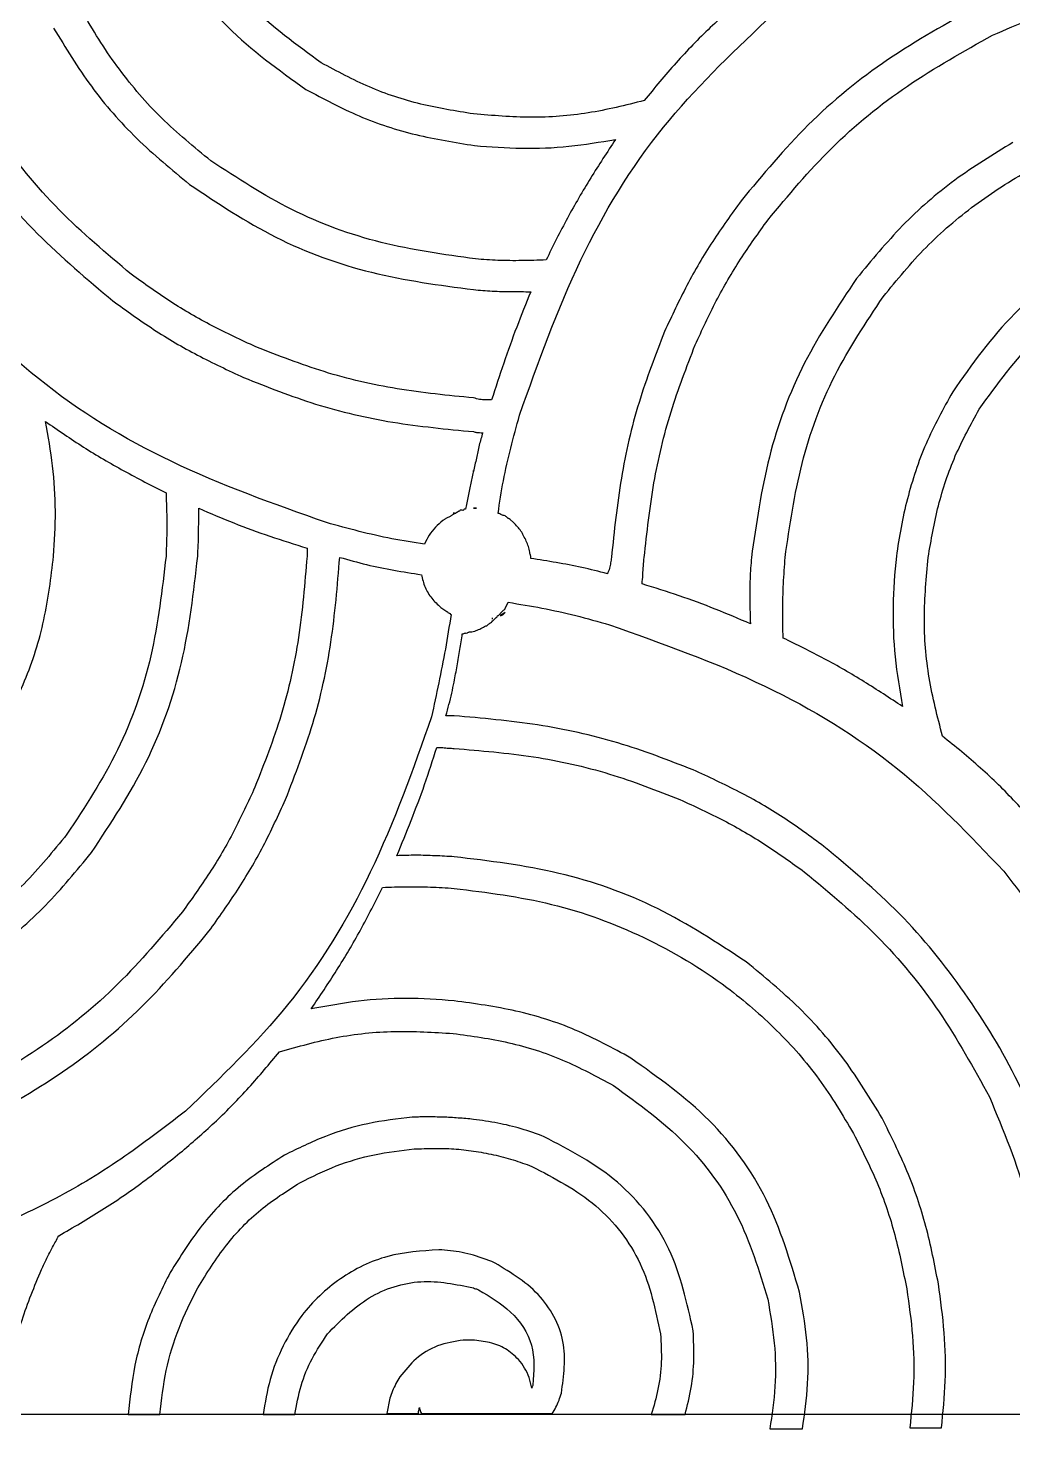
# Model space of a CAD drawing. Extents: x 0 to 371, y 0 to 260.
# Drawn here: x 302.68 to 328.19, y 0.26 to 36.57 of the extents above; entities that cross this region are included whole.
import ezdxf

# ---------------------------------------------------------------- set-up
doc = ezdxf.new("R2010")
doc.units = 0
doc.layers.add('Layer_1', color=7, linetype='CONTINUOUS')

msp = doc.modelspace()

# ---------------------------------------------------------------- linework, layer by layer
at = {"layer": 'Layer_1', "color": 7}
for points in [[(0.02646, 259.95312), (370.443122, 259.95312), (370.443122, 0.661457), (0.02646, 0.661457)], [(307.101659, 24.130001)], [(313.716243, 24.024065)], [(314.219057, 24.130001), (314.298644, 24.130001), (314.219057, 24.130001)], [(310.753121, 22.859795)], [(315.039159, 21.431458)], [(314.695519, 21.272295), (314.721871, 21.272295), (314.695519, 21.272295)], [(313.028432, 8.371273)], [(313.317833, 4.929623)]]:
    msp.add_lwpolyline(points, close=True, dxfattribs=at)
for points in [[(314.219057, 25.082398), (314.219057, 25.108753)], [(313.716243, 24.024065), (313.68989, 23.99771)], [(313.928121, 24.077291), (313.901769, 24.077291), (313.875416, 24.077291)], [(314.007708, 24.103646), (313.980826, 24.103646)], [(314.880515, 23.99771), (314.854163, 23.99771)], [(315.251038, 23.759481), (315.171451, 23.839063)], [(309.906666, 23.098023), (309.906666, 22.886666)], [(315.700618, 22.83344), (315.700618, 22.886666)], [(314.906868, 21.404587), (314.986454, 21.484168)], [(315.039159, 21.536878), (315.118746, 21.696041)], [(314.536874, 21.087293), (314.563227, 21.087293), (314.589579, 21.113648)], [(314.721871, 21.219585), (314.801458, 21.299166)], [(313.928121, 20.87542), (313.954474, 20.87542)], [(313.716243, 18.758753), (313.504894, 18.758753)], [(314.695519, 4.630416), (314.219057, 4.789063)], [(314.192704, 2.592815), (313.954474, 2.592815)], [(312.049685, 1.084896), (311.970099, 0.688021), (312.790201, 0.688021)], [(305.276458, 0.661666), (306.09656, 0.661666)], [(308.768746, 0.661666), (309.588849, 0.661666)], [(312.869788, 0.688021), (314.166352, 0.688021), (316.256666, 0.688021)], [(318.822913, 0.661666), (319.696249, 0.661666)], [(321.891973, 0.291146), (322.738958, 0.291146)], [(325.517083, 0.317502), (326.337185, 0.317502)]]:
    msp.add_lwpolyline(points, dxfattribs=at)
for points, knots in [([(305.514159, 41.036979), (305.756229, 40.219861), (306.238568, 38.591698), (307.778584, 36.475022), (309.173296, 35.48129), (309.879784, 34.977918)], [0, 0, 0, 0, 2.544261, 5.069616, 7.661989, 7.661989, 7.661989, 7.661989]), ([(310.276659, 35.665731), (309.63493, 36.129403), (308.36752, 37.04515), (306.961325, 38.972562), (306.508469, 40.453548), (306.281557, 41.195626)], [0, 0, 0, 0, 2.366487, 4.673791, 6.990992, 6.990992, 6.990992, 6.990992]), ([(307.419477, 33.125835), (306.980909, 33.483309), (306.110174, 34.193042), (305.017065, 35.48071), (304.149662, 36.817848), (303.504336, 38.183904), (303.04189, 39.533821), (302.855909, 40.465293), (302.762916, 40.931043)], [0, 0, 0, 0, 1.694336, 3.363943, 5.041933, 6.462935, 7.88643, 9.310004, 9.310004, 9.310004, 9.310004]), ([(327.660102, 36.380416), (328.330722, 36.667458), (329.705383, 37.255849), (331.949584, 37.739263), (333.499272, 37.82412), (334.28503, 37.867147)], [0, 0, 0, 0, 2.184859, 4.478605, 6.837891, 6.837891, 6.837891, 6.837891]), ([(321.283749, 37.411878), (320.968856, 37.13755), (320.334294, 36.584734), (319.450028, 35.6731), (318.909218, 35.016412), (318.637916, 34.686979)], [0, 0, 0, 0, 1.252549, 2.524089, 3.804093, 3.804093, 3.804093, 3.804093]), ([(327.263227, 37.12094), (326.475919, 36.683778), (324.913301, 35.816117), (322.83517, 34.123479), (321.710056, 32.767216), (321.151458, 32.093856)], [0, 0, 0, 0, 2.69884, 5.356549, 7.977116, 7.977116, 7.977116, 7.977116]), ([(315.409682, 26.537606), (315.891713, 27.898107), (316.82484, 30.531796), (318.960369, 34.050772), (320.862585, 35.868154), (321.786034, 36.75042)], [0, 0, 0, 0, 4.325799, 8.373985, 12.193381, 12.193381, 12.193381, 12.193381]), ([(303.344788, 36.565418), (303.656133, 36.052822), (304.277721, 35.029442), (305.471193, 33.666969), (306.397922, 32.901851), (306.863958, 32.517086)], [0, 0, 0, 0, 1.797007, 3.587658, 5.399076, 5.399076, 5.399076, 5.399076]), ([(321.839268, 31.591045), (322.371781, 32.231245), (323.445655, 33.522283), (325.427316, 35.130314), (326.912775, 35.961999), (327.660102, 36.380416)], [0, 0, 0, 0, 2.494116, 5.029675, 7.596818, 7.596818, 7.596818, 7.596818]), ([(305.355515, 30.189063), (304.716026, 30.726188), (303.429632, 31.806667), (301.816112, 33.78209), (300.984842, 35.26427), (300.566663, 36.009896)], [0, 0, 0, 0, 2.501839, 5.032693, 7.594724, 7.594724, 7.594724, 7.594724]), ([(299.8525, 35.613021), (300.291479, 34.825479), (301.162874, 33.262174), (302.861106, 31.19034), (304.210995, 30.060733), (304.879583, 29.501249)], [0, 0, 0, 0, 2.701851, 5.363294, 7.97507, 7.97507, 7.97507, 7.97507]), ([(314.219057, 34.342815), (313.760161, 34.415351), (312.839968, 34.560803), (311.506845, 35.002932), (310.686118, 35.445123), (310.276659, 35.665731)], [0, 0, 0, 0, 1.392508, 2.792301, 4.185936, 4.185936, 4.185936, 4.185936]), ([(309.879784, 34.977918), (310.332949, 34.734356), (311.240211, 34.246732), (312.718029, 33.76621), (313.73611, 33.603904), (314.245409, 33.52271)], [0, 0, 0, 0, 1.541296, 3.085767, 4.63181, 4.63181, 4.63181, 4.63181]), ([(318.637916, 34.686979), (318.156776, 34.566951), (317.194752, 34.326958), (315.702795, 34.216055), (314.714088, 34.300523), (314.219057, 34.342815)], [0, 0, 0, 0, 1.485914, 2.971043, 4.460245, 4.460245, 4.460245, 4.460245]), ([(324.828743, 29.60667), (325.186218, 30.045237), (325.895952, 30.91597), (327.183617, 32.009087), (328.520793, 32.876466), (329.886828, 33.521915), (331.2367, 33.984669), (332.168197, 34.170722), (332.633951, 34.263749)], [0, 0, 0, 0, 1.694337, 3.363945, 5.041935, 6.462994, 7.886567, 9.310169, 9.310169, 9.310169, 9.310169]), ([(314.245409, 33.52271), (314.65274, 33.490974), (315.467121, 33.427525), (316.692691, 33.479904), (317.496135, 33.614316), (317.896871, 33.681356)], [0, 0, 0, 0, 1.225053, 2.44926, 3.667472, 3.667472, 3.667472, 3.667472]), ([(317.896871, 33.681356), (317.679543, 33.350791), (317.242395, 32.685868), (316.63753, 31.645886), (316.278438, 30.92356), (316.097493, 30.559583)], [0, 0, 0, 0, 1.186724, 2.387059, 3.606246, 3.606246, 3.606246, 3.606246]), ([(328.189268, 33.602291), (327.676672, 33.290946), (326.653292, 32.669359), (325.290815, 31.47589), (324.525697, 30.549162), (324.140932, 30.083126)], [0, 0, 0, 0, 1.797008, 3.587658, 5.399077, 5.399077, 5.399077, 5.399077]), ([(314.272291, 30.585938), (313.450798, 30.699997), (311.814551, 30.927179), (309.474422, 31.782144), (308.102517, 32.679207), (307.419477, 33.125835)], [0, 0, 0, 0, 2.484287, 4.948192, 7.391261, 7.391261, 7.391261, 7.391261]), ([(306.863958, 32.517086), (307.592392, 32.031669), (309.054801, 31.057143), (311.571497, 30.141461), (313.33215, 29.909191), (314.219057, 29.792188)], [0, 0, 0, 0, 2.619821, 5.259563, 7.939069, 7.939069, 7.939069, 7.939069]), ([(321.151458, 32.093856), (320.899889, 31.746222), (320.390671, 31.04255), (319.725787, 29.909324), (319.353801, 29.109149), (319.167083, 28.707499)], [0, 0, 0, 0, 1.286898, 2.604908, 3.933251, 3.933251, 3.933251, 3.933251]), ([(319.960833, 28.363335), (320.136716, 28.74523), (320.48661, 29.50495), (321.115791, 30.585237), (321.598979, 31.256985), (321.839268, 31.591045)], [0, 0, 0, 0, 1.260922, 2.508408, 3.742494, 3.742494, 3.742494, 3.742494]), ([(332.687185, 31.511979), (331.868407, 31.269725), (330.237167, 30.787085), (328.113836, 29.252704), (327.126892, 27.853479), (326.628121, 27.146354)], [0, 0, 0, 0, 2.549795, 5.079919, 7.66497, 7.66497, 7.66497, 7.66497]), ([(316.097493, 30.559583), (315.886887, 30.552636), (315.471643, 30.538939), (314.862365, 30.542536), (314.465204, 30.571748), (314.272291, 30.585938)], [0, 0, 0, 0, 0.632171, 1.246426, 1.826592, 1.826592, 1.826592, 1.826592]), ([(327.315932, 26.696253), (327.779609, 27.338017), (328.695377, 28.605507), (330.622709, 30.011982), (332.103743, 30.464924), (332.845829, 30.691874)], [0, 0, 0, 0, 2.366592, 4.674043, 6.991292, 6.991292, 6.991292, 6.991292]), ([(310.408951, 23.759481), (309.048451, 24.241513), (306.414762, 25.17464), (302.895787, 27.310171), (301.078406, 29.212387), (300.19614, 30.135837)], [0, 0, 0, 0, 4.325799, 8.373984, 12.193381, 12.193381, 12.193381, 12.193381]), ([(308.583749, 28.310624), (308.201813, 28.486514), (307.441981, 28.836433), (306.36148, 29.465548), (305.689618, 29.948768), (305.355515, 30.189063)], [0, 0, 0, 0, 1.261045, 2.508749, 3.742947, 3.742947, 3.742947, 3.742947]), ([(314.219057, 29.792188), (314.380305, 29.777913), (314.706287, 29.749056), (315.200857, 29.739447), (315.533396, 29.739124), (315.700618, 29.738962)], [0, 0, 0, 0, 0.485498, 0.98149, 1.483195, 1.483195, 1.483195, 1.483195]), ([(324.140932, 30.083126), (323.662237, 29.369629), (322.699102, 27.934071), (321.787435, 25.46285), (321.540389, 23.731334), (321.416041, 22.859795)], [0, 0, 0, 0, 2.571449, 5.173761, 7.811057, 7.811057, 7.811057, 7.811057]), ([(304.879583, 29.501249), (305.227216, 29.249681), (305.930887, 28.740463), (307.064109, 28.075578), (307.864283, 27.703593), (308.265932, 27.516874)], [0, 0, 0, 0, 1.286896, 2.604903, 3.933244, 3.933244, 3.933244, 3.933244]), ([(315.700618, 29.738962), (315.577308, 29.43359), (315.329997, 28.821131), (314.995027, 27.88469), (314.789086, 27.252406), (314.685703, 26.934997)], [0, 0, 0, 0, 0.987907, 1.981362, 2.982813, 2.982813, 2.982813, 2.982813]), ([(322.288848, 22.859795), (322.407675, 23.675882), (322.643124, 25.292919), (323.48776, 27.601838), (324.383521, 28.941043), (324.828743, 29.60667)], [0, 0, 0, 0, 2.47089, 4.895948, 7.292381, 7.292381, 7.292381, 7.292381]), ([(319.167083, 28.707499), (318.931474, 28.099225), (318.453676, 26.865684), (318.003969, 24.897503), (317.862608, 23.545376), (317.790932, 22.859795)], [0, 0, 0, 0, 1.955125, 3.964864, 6.031998, 6.031998, 6.031998, 6.031998]), ([(318.637916, 22.859795), (318.709633, 23.503917), (318.851347, 24.776716), (319.290017, 26.626763), (319.739425, 27.790167), (319.960833, 28.363335)], [0, 0, 0, 0, 1.943386, 3.84017, 5.682105, 5.682105, 5.682105, 5.682105]), ([(314.219057, 26.987708), (313.557673, 27.052356), (312.251908, 27.17999), (310.355159, 27.617488), (309.167872, 28.082062), (308.583749, 28.310624)], [0, 0, 0, 0, 1.992575, 3.933927, 5.81399, 5.81399, 5.81399, 5.81399]), ([(308.265932, 27.516874), (308.880925, 27.272205), (310.13344, 26.773902), (312.138907, 26.312638), (313.520327, 26.180973), (314.219057, 26.114376)], [0, 0, 0, 0, 1.983662, 4.039989, 6.144625, 6.144625, 6.144625, 6.144625]), ([(314.685703, 26.934997), (314.633883, 26.935166), (314.530028, 26.935503), (314.372487, 26.946068), (314.270587, 26.973723), (314.219057, 26.987708)], [0, 0, 0, 0, 0.155546, 0.311746, 0.471546, 0.471546, 0.471546, 0.471546]), ([(326.628121, 27.146354), (326.384032, 26.704477), (325.896548, 25.821979), (325.4244, 24.378552), (325.152523, 22.958975), (325.063189, 21.585465), (325.107389, 20.279629), (325.256915, 19.424069), (325.331557, 18.996982)], [0, 0, 0, 0, 1.511541, 3.018784, 4.532059, 5.837462, 7.141022, 8.440365, 8.440365, 8.440365, 8.440365]), ([(314.854163, 23.99771), (314.896452, 24.280615), (314.981526, 24.849747), (315.178619, 25.695219), (315.332412, 26.255903), (315.409682, 26.537606)], [0, 0, 0, 0, 0.857836, 1.725739, 2.602111, 2.602111, 2.602111, 2.602111]), ([(325.993015, 22.859795), (326.070714, 23.307378), (326.226038, 24.202127), (326.65951, 25.501682), (327.097097, 26.298013), (327.315932, 26.696253)], [0, 0, 0, 0, 1.361992, 2.72271, 4.08394, 4.08394, 4.08394, 4.08394]), ([(303.344788, 22.886666), (303.367739, 23.27651), (303.413668, 24.056643), (303.339502, 25.228106), (303.201672, 25.995911), (303.13291, 26.37896)], [0, 0, 0, 0, 1.170859, 2.343057, 3.510053, 3.510053, 3.510053, 3.510053]), ([(303.13291, 26.37896), (303.458838, 26.153992), (304.117485, 25.699371), (305.164611, 25.088176), (305.889596, 24.715045), (306.255204, 24.526876)], [0, 0, 0, 0, 1.187758, 2.400256, 3.633778, 3.633778, 3.633778, 3.633778]), ([(314.219057, 26.114376), (314.245365, 26.107269), (314.297389, 26.093215), (314.377825, 26.088168), (314.430834, 26.08807), (314.457288, 26.088021)], [0, 0, 0, 0, 0.08155, 0.161267, 0.240676, 0.240676, 0.240676, 0.240676]), ([(314.457288, 26.088021), (314.425242, 25.97997), (314.360467, 25.761566), (314.293194, 25.42331), (314.243904, 25.196654), (314.219057, 25.082398)], [0, 0, 0, 0, 0.337922, 0.683047, 1.03387, 1.03387, 1.03387, 1.03387]), ([(314.219057, 25.108753), (314.194124, 25.000499), (314.143492, 24.78067), (314.081453, 24.443885), (314.032455, 24.217821), (314.007708, 24.103646)], [0, 0, 0, 0, 0.333227, 0.676673, 1.027138, 1.027138, 1.027138, 1.027138]), ([(306.255204, 24.526876), (306.26225, 24.342044), (306.276262, 23.974447), (306.276529, 23.42733), (306.262262, 23.065619), (306.255204, 22.886666)], [0, 0, 0, 0, 0.554872, 1.103538, 1.64078, 1.64078, 1.64078, 1.64078]), ([(307.075307, 22.886666), (307.082429, 23.021521), (307.096874, 23.295008), (307.101457, 23.70967), (307.101592, 23.989239), (307.101659, 24.130001)], [0, 0, 0, 0, 0.405088, 0.821518, 1.243819, 1.243819, 1.243819, 1.243819]), ([(307.101659, 24.130001), (307.403791, 24.001058), (308.010844, 23.741982), (308.946673, 23.396789), (309.584948, 23.198147), (309.906666, 23.098023)], [0, 0, 0, 0, 0.985402, 1.9799, 2.990608, 2.990608, 2.990608, 2.990608]), ([(313.875416, 24.077291), (313.869231, 24.070732), (313.859501, 24.060416), (313.841217, 24.048776), (313.817835, 24.05492), (313.80662, 24.032888), (313.788791, 24.022087), (313.764641, 24.030335), (313.767011, 24.003982), (313.75232, 23.998677), (313.738637, 23.997368), (313.722491, 23.993441), (313.710662, 23.975127), (313.684361, 23.973043), (313.665994, 23.949607), (313.635121, 23.939134), (313.610023, 23.916017), (313.577416, 23.896189), (313.538288, 23.887391), (313.50579, 23.867379), (313.48027, 23.844814), (313.450024, 23.833191), (313.433812, 23.819756), (313.425307, 23.812708)], [0, 0, 0, 0, 0.027166, 0.042731, 0.062442, 0.089416, 0.104641, 0.124209, 0.144016, 0.158416, 0.165315, 0.186148, 0.204949, 0.225782, 0.25869, 0.288428, 0.321336, 0.359987, 0.401532, 0.440183, 0.473122, 0.502971, 0.53591, 0.53591, 0.53591, 0.53591]), ([(313.68989, 23.99771), (313.696466, 23.996751), (313.706444, 23.995295), (313.718657, 24.007512), (313.717202, 24.017489), (313.716243, 24.024065)], [0, 0, 0, 0, 0.018616, 0.028246, 0.046862, 0.046862, 0.046862, 0.046862]), ([(313.980826, 24.103646), (313.974751, 24.096986), (313.965248, 24.086566), (313.946611, 24.076291), (313.934777, 24.076931), (313.928121, 24.077291)], [0, 0, 0, 0, 0.026975, 0.0422, 0.061767, 0.061767, 0.061767, 0.061767]), ([(315.012807, 23.944999), (314.997114, 23.946502), (314.966417, 23.94944), (314.924209, 23.973842), (314.895852, 23.989332), (314.880515, 23.99771)], [0, 0, 0, 0, 0.046711, 0.09137, 0.143979, 0.143979, 0.143979, 0.143979]), ([(312.949374, 23.20396), (312.666424, 23.246252), (312.097165, 23.331338), (311.251511, 23.528399), (310.690699, 23.682209), (310.408951, 23.759481)], [0, 0, 0, 0, 0.857971, 1.726121, 2.602626, 2.602626, 2.602626, 2.602626]), ([(313.425307, 23.812708), (313.358433, 23.756501), (313.225304, 23.644608), (313.065456, 23.436297), (312.988092, 23.281452), (312.949374, 23.20396)], [0, 0, 0, 0, 0.261538, 0.520651, 0.780232, 0.780232, 0.780232, 0.780232]), ([(315.171451, 23.839063), (315.16888, 23.841351), (315.160534, 23.848779), (315.144321, 23.861418), (315.112707, 23.862333), (315.091773, 23.895444), (315.055669, 23.920846), (315.028032, 23.93642), (315.012807, 23.944999)], [0, 0, 0, 0, 0.010358, 0.033621, 0.059946, 0.09812, 0.140767, 0.193087, 0.193087, 0.193087, 0.193087]), ([(315.515621, 23.415833), (315.494435, 23.458384), (315.451556, 23.544504), (315.355135, 23.654839), (315.286011, 23.724325), (315.251038, 23.759481)], [0, 0, 0, 0, 0.142034, 0.287469, 0.436404, 0.436404, 0.436404, 0.436404]), ([(315.700618, 22.886666), (315.698723, 22.897837), (315.694536, 22.922521), (315.680317, 22.956225), (315.667767, 23.032073), (315.642995, 23.142093), (315.589296, 23.284698), (315.540279, 23.371943), (315.515621, 23.415833)], [0, 0, 0, 0, 0.033906, 0.074917, 0.108824, 0.263901, 0.412942, 0.563819, 0.563819, 0.563819, 0.563819]), ([(301.863227, 18.176876), (302.122429, 18.664975), (302.640832, 19.641169), (303.139666, 21.236172), (303.2763, 22.335588), (303.344788, 22.886666)], [0, 0, 0, 0, 1.655746, 3.311481, 4.975488, 4.975488, 4.975488, 4.975488]), ([(306.255204, 22.886666), (306.155399, 22.021898), (305.956919, 20.302166), (305.097483, 17.83616), (304.156908, 16.402806), (303.688958, 15.68969)], [0, 0, 0, 0, 2.60739, 5.185224, 7.737562, 7.737562, 7.737562, 7.737562]), ([(304.323535, 15.213749), (304.824935, 15.972695), (305.832724, 17.498138), (306.762301, 20.126031), (306.970519, 21.962465), (307.075307, 22.886666)], [0, 0, 0, 0, 2.722229, 5.471545, 8.256934, 8.256934, 8.256934, 8.256934]), ([(309.906666, 22.886666), (309.849156, 22.183771), (309.735809, 20.798416), (309.292249, 18.7829), (308.799557, 17.52586), (308.556868, 16.90667)], [0, 0, 0, 0, 2.114592, 4.167706, 6.160758, 6.160758, 6.160758, 6.160758]), ([(309.350618, 16.589376), (309.602246, 17.23944), (310.11397, 18.561444), (310.575778, 20.674103), (310.693571, 22.125865), (310.753121, 22.859795)], [0, 0, 0, 0, 2.089101, 4.248505, 6.456337, 6.456337, 6.456337, 6.456337]), ([(310.753121, 22.859795), (310.984284, 22.794382), (311.447227, 22.663381), (312.155751, 22.521678), (312.631726, 22.447373), (312.869788, 22.41021)], [0, 0, 0, 0, 0.720478, 1.442882, 2.165737, 2.165737, 2.165737, 2.165737]), ([(317.684993, 22.436565), (317.465096, 22.4931), (317.027727, 22.605547), (316.363419, 22.726836), (315.921213, 22.79796), (315.700618, 22.83344)], [0, 0, 0, 0, 0.680934, 1.354363, 2.024705, 2.024705, 2.024705, 2.024705]), ([(317.790932, 22.859795), (317.783558, 22.813523), (317.768455, 22.718752), (317.748901, 22.572618), (317.706425, 22.482192), (317.684993, 22.436565)], [0, 0, 0, 0, 0.140789, 0.288353, 0.43865, 0.43865, 0.43865, 0.43865]), ([(318.584682, 22.171981), (318.591894, 22.250974), (318.606126, 22.406866), (318.615855, 22.636725), (318.630686, 22.786685), (318.637916, 22.859795)], [0, 0, 0, 0, 0.237934, 0.469565, 0.689925, 0.689925, 0.689925, 0.689925]), ([(321.416041, 22.859795), (321.401814, 22.674038), (321.373089, 22.298993), (321.368532, 21.724835), (321.382191, 21.33758), (321.389159, 21.140003)], [0, 0, 0, 0, 0.55877, 1.128158, 1.721251, 1.721251, 1.721251, 1.721251]), ([(322.236143, 20.769999), (322.230745, 21.00547), (322.220037, 21.472529), (322.241292, 22.169708), (322.273032, 22.630289), (322.288848, 22.859795)], [0, 0, 0, 0, 0.706497, 1.401348, 2.091483, 2.091483, 2.091483, 2.091483]), ([(326.363538, 18.229587), (326.23476, 18.730686), (325.976556, 19.735406), (325.850156, 21.299798), (325.945296, 22.338715), (325.993015, 22.859795)], [0, 0, 0, 0, 1.550462, 3.108725, 4.676749, 4.676749, 4.676749, 4.676749]), ([(312.869788, 22.41021), (312.895724, 22.299742), (312.947057, 22.081101), (313.125428, 21.789294), (313.28998, 21.639141), (313.372602, 21.563749)], [0, 0, 0, 0, 0.338897, 0.670754, 1.005417, 1.005417, 1.005417, 1.005417]), ([(321.389159, 21.140003), (321.087072, 21.268942), (320.480143, 21.527996), (319.544509, 21.87324), (318.906356, 22.071862), (318.584682, 22.171981)], [0, 0, 0, 0, 0.985275, 1.979534, 2.990112, 2.990112, 2.990112, 2.990112]), ([(313.372602, 21.563749), (313.390586, 21.553143), (313.427509, 21.531367), (313.475751, 21.489422), (313.526143, 21.465178), (313.557337, 21.433643), (313.578027, 21.407886), (313.611675, 21.412747), (313.611326, 21.394923), (313.618497, 21.381806), (313.630332, 21.379542), (313.637185, 21.378231)], [0, 0, 0, 0, 0.062523, 0.128365, 0.190888, 0.227714, 0.260812, 0.288482, 0.295381, 0.309782, 0.329589, 0.329589, 0.329589, 0.329589]), ([(315.039159, 21.431458), (315.023609, 21.422941), (314.993966, 21.406705), (314.952061, 21.376629), (314.922418, 21.360393), (314.906868, 21.351876)], [0, 0, 0, 0, 0.053143, 0.101304, 0.154447, 0.154447, 0.154447, 0.154447]), ([(314.906868, 21.351876), (314.922724, 21.35348), (314.954862, 21.356729), (314.998188, 21.390053), (315.024287, 21.416428), (315.039159, 21.431458)], [0, 0, 0, 0, 0.046904, 0.095066, 0.158866, 0.158866, 0.158866, 0.158866]), ([(314.986454, 21.484168), (314.994453, 21.49111), (315.008384, 21.503201), (315.033524, 21.514494), (315.037359, 21.529728), (315.039159, 21.536878)], [0, 0, 0, 0, 0.032068, 0.055851, 0.07689, 0.07689, 0.07689, 0.07689]), ([(315.118746, 21.696041), (315.410247, 21.648248), (315.995871, 21.552233), (316.871094, 21.361039), (317.447982, 21.196454), (317.738227, 21.113648)], [0, 0, 0, 0, 0.886111, 1.780194, 2.685514, 2.685514, 2.685514, 2.685514]), ([(313.637185, 21.378231), (313.589799, 21.080638), (313.495415, 20.487886), (313.319548, 19.607251), (313.196018, 19.023642), (313.134371, 18.732398)], [0, 0, 0, 0, 0.903942, 1.80049, 2.693602, 2.693602, 2.693602, 2.693602]), ([(313.954474, 20.87542), (313.965284, 20.882409), (313.987368, 20.896686), (314.024319, 20.903713), (314.062191, 20.896169), (314.083874, 20.92359), (314.113307, 20.928482), (314.180464, 20.927765), (314.281631, 20.961502), (314.414232, 21.014585), (314.495252, 21.062617), (314.536874, 21.087293)], [0, 0, 0, 0, 0.038244, 0.078122, 0.111485, 0.143867, 0.171286, 0.197817, 0.346118, 0.48314, 0.627896, 0.627896, 0.627896, 0.627896]), ([(314.589579, 21.113648), (314.600705, 21.122615), (314.624206, 21.141558), (314.658633, 21.166906), (314.697247, 21.183041), (314.698522, 21.212393), (314.712605, 21.218648), (314.719604, 21.219356), (314.721871, 21.219585)], [0, 0, 0, 0, 0.0426, 0.08999, 0.13259, 0.152398, 0.166798, 0.173696, 0.173696, 0.173696, 0.173696]), ([(314.801458, 21.299166), (314.808559, 21.301031), (314.82369, 21.305004), (314.835931, 21.328883), (314.848226, 21.353837), (314.87709, 21.356791), (314.887633, 21.382925), (314.899852, 21.396686), (314.906868, 21.404587)], [0, 0, 0, 0, 0.021038, 0.044821, 0.07689, 0.097927, 0.121711, 0.153779, 0.153779, 0.153779, 0.153779]), ([(317.738227, 21.113648), (319.098727, 20.631617), (321.732416, 19.698489), (325.251391, 17.562958), (327.068772, 15.660743), (327.951038, 14.737293)], [0, 0, 0, 0, 4.325799, 8.373984, 12.193381, 12.193381, 12.193381, 12.193381]), ([(313.504894, 18.758753), (313.531265, 18.85571), (313.58388, 19.049158), (313.657748, 19.339586), (313.725806, 19.675133), (313.794403, 20.052098), (313.868976, 20.465949), (313.90862, 20.740409), (313.928121, 20.87542)], [0, 0, 0, 0, 0.301445, 0.601444, 0.898796, 1.32832, 1.75098, 2.160184, 2.160184, 2.160184, 2.160184]), ([(325.331557, 18.996982), (325.001352, 19.214047), (324.339377, 19.649209), (323.308944, 20.247142), (322.59406, 20.595559), (322.236143, 20.769999)], [0, 0, 0, 0, 1.185404, 2.376432, 3.57063, 3.57063, 3.57063, 3.57063]), ([(313.134371, 18.732398), (312.65234, 17.371898), (311.719213, 14.738209), (309.583684, 11.219233), (307.681468, 9.401851), (306.758019, 8.519585)], [0, 0, 0, 0, 4.325799, 8.373985, 12.193381, 12.193381, 12.193381, 12.193381]), ([(319.907598, 17.356771), (319.262374, 17.606471), (317.955324, 18.112295), (315.868659, 18.565763), (314.439289, 18.693923), (313.716243, 18.758753)], [0, 0, 0, 0, 2.073311, 4.199965, 6.376966, 6.376966, 6.376966, 6.376966]), ([(329.088958, 15.583753), (328.816416, 15.898463), (328.267234, 16.532617), (327.360313, 17.422712), (326.697662, 17.959118), (326.363538, 18.229587)], [0, 0, 0, 0, 1.248723, 2.516232, 3.805337, 3.805337, 3.805337, 3.805337]), ([(312.234682, 15.134168), (312.358349, 15.436799), (312.607638, 16.046843), (312.963086, 16.978254), (313.164932, 17.616813), (313.266663, 17.938648)], [0, 0, 0, 0, 0.98081, 1.97712, 2.98951, 2.98951, 2.98951, 2.98951]), ([(313.266663, 17.938648), (313.319279, 17.937072), (313.422664, 17.933975), (313.572039, 17.917681), (313.669516, 17.914039), (313.716243, 17.912293)], [0, 0, 0, 0, 0.157863, 0.310181, 0.450424, 0.450424, 0.450424, 0.450424]), ([(313.716243, 17.912293), (314.403769, 17.8547), (315.760109, 17.741082), (317.730271, 17.304903), (318.959878, 16.825096), (319.563958, 16.589376)], [0, 0, 0, 0, 2.068679, 4.08105, 6.024423, 6.024423, 6.024423, 6.024423]), ([(323.294477, 15.372396), (322.947552, 15.629006), (322.247944, 16.146484), (321.108808, 16.8032), (320.309077, 17.171752), (319.907598, 17.356771)], [0, 0, 0, 0, 1.293786, 2.609047, 3.934959, 3.934959, 3.934959, 3.934959]), ([(308.556868, 16.90667), (308.380984, 16.524775), (308.031091, 15.765055), (307.401909, 14.684767), (306.918721, 14.01302), (306.678432, 13.67896)], [0, 0, 0, 0, 1.260922, 2.508408, 3.742494, 3.742494, 3.742494, 3.742494]), ([(307.366243, 13.176148), (307.617299, 13.528406), (308.123588, 14.238781), (308.795219, 15.37694), (309.164518, 16.18312), (309.350618, 16.589376)], [0, 0, 0, 0, 1.297443, 2.616471, 3.956386, 3.956386, 3.956386, 3.956386]), ([(319.563958, 16.589376), (319.945852, 16.413493), (320.705572, 16.063599), (321.785856, 15.434415), (322.457603, 14.951227), (322.791663, 14.710938)], [0, 0, 0, 0, 1.260922, 2.508405, 3.74249, 3.74249, 3.74249, 3.74249]), ([(303.688958, 15.68969), (303.331039, 15.251925), (302.620426, 14.382784), (301.339293, 13.277839), (300.384031, 12.698932), (299.905205, 12.408753)], [0, 0, 0, 0, 1.694337, 3.363945, 5.041935, 5.041935, 5.041935, 5.041935]), ([(329.803121, 0.317502), (329.849207, 1.369939), (329.940333, 3.450905), (329.437652, 6.487294), (328.439009, 9.234702), (326.990763, 11.601289), (325.317916, 13.68578), (323.964708, 14.813732), (323.294477, 15.372396)], [0, 0, 0, 0, 3.153614, 6.235583, 9.164241, 11.866092, 14.527535, 17.139311, 17.139311, 17.139311, 17.139311]), ([(300.275727, 11.694585), (300.788285, 12.005923), (301.811564, 12.627484), (303.173795, 13.821033), (303.938811, 14.747721), (304.323535, 15.213749)], [0, 0, 0, 0, 1.796893, 3.587351, 5.398679, 5.398679, 5.398679, 5.398679]), ([(313.716243, 15.107813), (313.551007, 15.116483), (313.222646, 15.133712), (312.728535, 15.150475), (312.39995, 15.139625), (312.234682, 15.134168)], [0, 0, 0, 0, 0.496425, 0.986507, 1.482446, 1.482446, 1.482446, 1.482446]), ([(321.283749, 12.382398), (320.533449, 12.875134), (319.025119, 13.865682), (316.433465, 14.777586), (314.62516, 14.997351), (313.716243, 15.107813)], [0, 0, 0, 0, 2.686193, 5.400056, 8.142673, 8.142673, 8.142673, 8.142673]), ([(322.791663, 14.710938), (323.433473, 14.178296), (324.727552, 13.104332), (326.343755, 11.127658), (327.167082, 9.638091), (327.580515, 8.890105)], [0, 0, 0, 0, 2.498415, 5.037544, 7.598601, 7.598601, 7.598601, 7.598601]), ([(327.951038, 14.737293), (328.37645, 14.18645), (329.230601, 13.080456), (330.316061, 11.261729), (330.889398, 9.96683), (331.178743, 9.313335)], [0, 0, 0, 0, 2.086878, 4.190078, 6.332926, 6.332926, 6.332926, 6.332926]), ([(310.012076, 11.165418), (310.236514, 11.495927), (310.688193, 12.161072), (311.306229, 13.21288), (311.676601, 13.94388), (311.864159, 14.314063)], [0, 0, 0, 0, 1.19833, 2.411627, 3.656413, 3.656413, 3.656413, 3.656413]), ([(311.864159, 14.314063), (312.069254, 14.321045), (312.481338, 14.335075), (313.099514, 14.330317), (313.511204, 14.301874), (313.716243, 14.287708)], [0, 0, 0, 0, 0.615627, 1.236946, 1.853412, 1.853412, 1.853412, 1.853412]), ([(313.716243, 14.287708), (314.565024, 14.182355), (316.254519, 13.972652), (318.653843, 13.087944), (320.59958, 11.931955), (322.086103, 10.643628), (323.207331, 9.378717), (323.777125, 8.417878), (324.061874, 7.937708)], [0, 0, 0, 0, 2.558872, 5.093419, 7.607343, 9.306037, 10.979307, 12.65084, 12.65084, 12.65084, 12.65084]), ([(306.678432, 13.67896), (306.141307, 13.039471), (305.060828, 11.753076), (303.085405, 10.139555), (301.603225, 9.308284), (300.857599, 8.890105)], [0, 0, 0, 0, 2.50184, 5.032695, 7.594725, 7.594725, 7.594725, 7.594725]), ([(301.254474, 8.149065), (302.042015, 8.588045), (303.60532, 9.459439), (305.677153, 11.157672), (306.806759, 12.507561), (307.366243, 13.176148)], [0, 0, 0, 0, 2.70185, 5.363292, 7.975068, 7.975068, 7.975068, 7.975068]), ([(324.80239, 8.334583), (324.491091, 8.847134), (323.869623, 9.870375), (322.67634, 11.23269), (321.749741, 11.99768), (321.283749, 12.382398)], [0, 0, 0, 0, 1.796821, 3.587116, 5.398343, 5.398343, 5.398343, 5.398343]), ([(313.716243, 11.377291), (313.302326, 11.407376), (312.476267, 11.467416), (311.232328, 11.392639), (310.419115, 11.241212), (310.012076, 11.165418)], [0, 0, 0, 0, 1.244141, 2.482953, 3.724407, 3.724407, 3.724407, 3.724407]), ([(318.293746, 9.895212), (317.821247, 10.15298), (316.875143, 10.66912), (315.321043, 11.155053), (314.251693, 11.30314), (313.716243, 11.377291)], [0, 0, 0, 0, 1.611957, 3.227688, 4.848112, 4.848112, 4.848112, 4.848112]), ([(309.191974, 10.054375), (309.677447, 10.19201), (310.65137, 10.468124), (312.171071, 10.62542), (313.183782, 10.562006), (313.68989, 10.530315)], [0, 0, 0, 0, 1.512041, 3.033356, 4.553184, 4.553184, 4.553184, 4.553184]), ([(313.68989, 10.530315), (314.173067, 10.465042), (315.140818, 10.334307), (316.548246, 9.882612), (317.411271, 9.415398), (317.844166, 9.181043)], [0, 0, 0, 0, 1.461102, 2.926432, 4.401178, 4.401178, 4.401178, 4.401178]), ([(306.678432, 7.487607), (306.975897, 7.744466), (307.576643, 8.263205), (308.414204, 9.124186), (308.931584, 9.742957), (309.191974, 10.054375)], [0, 0, 0, 0, 1.178672, 2.380383, 3.597987, 3.597987, 3.597987, 3.597987]), ([(322.659371, 3.836666), (322.417308, 4.653745), (321.93499, 6.281808), (320.394893, 8.398256), (319.000227, 9.391881), (318.293746, 9.895212)], [0, 0, 0, 0, 2.544135, 5.069289, 7.661578, 7.661578, 7.661578, 7.661578]), ([(317.844166, 9.181043), (318.485895, 8.717372), (319.753306, 7.801625), (321.159501, 5.874212), (321.612356, 4.393226), (321.839268, 3.651148)], [0, 0, 0, 0, 2.366487, 4.673791, 6.990992, 6.990992, 6.990992, 6.990992]), ([(327.580515, 8.890105), (327.93866, 8.023186), (328.673726, 6.243902), (329.118661, 3.316937), (329.028577, 1.324922), (328.983018, 0.317502)], [0, 0, 0, 0, 2.806753, 5.760648, 8.783021, 8.783021, 8.783021, 8.783021]), ([(306.758019, 8.519585), (306.207175, 8.094172), (305.101181, 7.240021), (303.282455, 6.154557), (301.987556, 5.58122), (301.33406, 5.291875)], [0, 0, 0, 0, 2.086879, 4.19008, 6.332929, 6.332929, 6.332929, 6.332929]), ([(312.631557, 8.360938), (312.24769, 8.317182), (311.481522, 8.229848), (310.36605, 7.892438), (309.672503, 7.552405), (309.324265, 7.38167)], [0, 0, 0, 0, 1.157468, 2.310219, 3.472746, 3.472746, 3.472746, 3.472746]), ([(313.028432, 8.371273), (312.984333, 8.370941), (312.896123, 8.370278), (312.763808, 8.366893), (312.675649, 8.362923), (312.631557, 8.360938)], [0, 0, 0, 0, 0.132299, 0.264635, 0.397042, 0.397042, 0.397042, 0.397042]), ([(314.219057, 8.307712), (314.086831, 8.319936), (313.822669, 8.344358), (313.425578, 8.367325), (313.160753, 8.369957), (313.028432, 8.371273)], [0, 0, 0, 0, 0.398362, 0.79585, 1.192789, 1.192789, 1.192789, 1.192789]), ([(316.044788, 7.858127), (315.84913, 7.930549), (315.457678, 8.075446), (314.844013, 8.218282), (314.42827, 8.277774), (314.219057, 8.307712)], [0, 0, 0, 0, 0.625398, 1.251237, 1.88521, 1.88521, 1.88521, 1.88521]), ([(326.257598, 4.048023), (326.160832, 4.546619), (325.967729, 5.541597), (325.475871, 6.981646), (325.026477, 7.88442), (324.80239, 8.334583)], [0, 0, 0, 0, 1.522577, 3.038394, 4.546008, 4.546008, 4.546008, 4.546008]), ([(319.907598, 2.831043), (319.749193, 3.555547), (319.43398, 4.997246), (318.026701, 6.82199), (316.710666, 7.510008), (316.044788, 7.858127)], [0, 0, 0, 0, 2.206856, 4.391447, 6.628865, 6.628865, 6.628865, 6.628865]), ([(324.061874, 7.937708), (324.275356, 7.516358), (324.702674, 6.672959), (325.159417, 5.318729), (325.344435, 4.385254), (325.437496, 3.915732)], [0, 0, 0, 0, 1.415814, 2.833976, 4.269161, 4.269161, 4.269161, 4.269161]), ([(303.47708, 5.291875), (303.852519, 5.51045), (304.602027, 5.946802), (305.672927, 6.679165), (306.344356, 7.219004), (306.678432, 7.487607)], [0, 0, 0, 0, 1.303058, 2.601359, 3.887051, 3.887051, 3.887051, 3.887051]), ([(309.324265, 7.38167), (308.935921, 7.13288), (308.145397, 6.626437), (307.141463, 5.583204), (306.624547, 4.758966), (306.361144, 4.338962)], [0, 0, 0, 0, 1.380368, 2.809915, 4.295235, 4.295235, 4.295235, 4.295235]), ([(309.72114, 6.667502), (310.032147, 6.82068), (310.650912, 7.125436), (311.651963, 7.421286), (312.338779, 7.500783), (312.684791, 7.540833)], [0, 0, 0, 0, 1.038913, 2.066971, 3.11074, 3.11074, 3.11074, 3.11074]), ([(312.684791, 7.540833), (312.854554, 7.547717), (313.195996, 7.561562), (313.709306, 7.551672), (314.049475, 7.508919), (314.219057, 7.487607)], [0, 0, 0, 0, 0.509724, 1.025206, 1.537647, 1.537647, 1.537647, 1.537647]), ([(314.219057, 7.487607), (314.39303, 7.457786), (314.73788, 7.398677), (315.242686, 7.266461), (315.566595, 7.149054), (315.727499, 7.090732)], [0, 0, 0, 0, 0.529395, 1.049366, 1.562642, 1.562642, 1.562642, 1.562642]), ([(315.727499, 7.090732), (316.308349, 6.788862), (317.450692, 6.195181), (318.669026, 4.617978), (318.93021, 3.374715), (319.061143, 2.751462)], [0, 0, 0, 0, 1.9493, 3.833639, 5.727839, 5.727839, 5.727839, 5.727839]), ([(307.075307, 3.942087), (307.310684, 4.319917), (307.771964, 5.06037), (308.668159, 5.995978), (309.374965, 6.446734), (309.72114, 6.667502)], [0, 0, 0, 0, 1.333712, 2.613745, 3.842465, 3.842465, 3.842465, 3.842465]), ([(303.0275, 4.418543), (303.073474, 4.515931), (303.166176, 4.712302), (303.319194, 5.001924), (303.424306, 5.194957), (303.47708, 5.291875)], [0, 0, 0, 0, 0.323045, 0.651378, 0.982453, 0.982453, 0.982453, 0.982453]), ([(313.317833, 4.929623), (312.870974, 4.900429), (311.969422, 4.84153), (310.724699, 4.227692), (309.824491, 3.377784), (309.26776, 2.449387), (308.91999, 1.581712), (308.819199, 0.968581), (308.768746, 0.661666)], [0, 0, 0, 0, 1.332648, 2.688654, 4.064224, 4.989749, 5.918324, 6.84902, 6.84902, 6.84902, 6.84902]), ([(314.219057, 4.789063), (314.120846, 4.814621), (313.924362, 4.865753), (313.622502, 4.912208), (313.419482, 4.923813), (313.317833, 4.929623)], [0, 0, 0, 0, 0.304319, 0.608831, 0.914181, 0.914181, 0.914181, 0.914181]), ([(302.021871, 0.264791), (302.065384, 0.750797), (302.151403, 1.71155), (302.488848, 3.111048), (302.848969, 3.985187), (303.0275, 4.418543)], [0, 0, 0, 0, 1.462719, 2.891551, 4.296311, 4.296311, 4.296311, 4.296311]), ([(316.494368, 1.217188), (316.556025, 1.668175), (316.680977, 2.582137), (315.950367, 3.895574), (315.12345, 4.379819), (314.695519, 4.630416)], [0, 0, 0, 0, 1.338219, 2.712014, 4.185472, 4.185472, 4.185472, 4.185472]), ([(306.361144, 4.338962), (306.167432, 3.953805), (305.781457, 3.186367), (305.412765, 1.94267), (305.32197, 1.089388), (305.276458, 0.661666)], [0, 0, 0, 0, 1.291877, 2.574107, 3.862848, 3.862848, 3.862848, 3.862848]), ([(310.435833, 2.751462), (310.772184, 3.093836), (311.439409, 3.773007), (312.849288, 4.225213), (313.765909, 4.035751), (314.219057, 3.942087)], [0, 0, 0, 0, 1.427089, 2.830935, 4.203504, 4.203504, 4.203504, 4.203504]), ([(326.337185, 0.317502), (326.377739, 0.721715), (326.459902, 1.540652), (326.430719, 2.792217), (326.315703, 3.626533), (326.257598, 4.048023)], [0, 0, 0, 0, 1.217982, 2.467636, 3.743516, 3.743516, 3.743516, 3.743516]), ([(306.09656, 0.661666), (306.140233, 1.045154), (306.227184, 1.808661), (306.562404, 2.916416), (306.904362, 3.600242), (307.075307, 3.942087)], [0, 0, 0, 0, 1.156373, 2.302291, 3.447756, 3.447756, 3.447756, 3.447756]), ([(314.219057, 3.942087), (314.236116, 3.934901), (314.26794, 3.921496), (314.315547, 3.912653), (314.340219, 3.896613), (314.351349, 3.889377)], [0, 0, 0, 0, 0.055493, 0.103521, 0.142997, 0.142997, 0.142997, 0.142997]), ([(314.351349, 3.889377), (314.642075, 3.71955), (315.224848, 3.379127), (315.83797, 2.476914), (315.78208, 1.780356), (315.753852, 1.428545)], [0, 0, 0, 0, 1.007198, 2.018967, 3.051468, 3.051468, 3.051468, 3.051468]), ([(321.839268, 3.651148), (321.904375, 3.273843), (322.033241, 2.527049), (322.057185, 1.393867), (321.946787, 0.657004), (321.891973, 0.291146)], [0, 0, 0, 0, 1.14784, 2.271899, 3.380364, 3.380364, 3.380364, 3.380364]), ([(322.738958, 0.291146), (322.793701, 0.680889), (322.903402, 1.461908), (322.875068, 2.657788), (322.731668, 3.44153), (322.659371, 3.836666)], [0, 0, 0, 0, 1.179469, 2.363582, 3.567593, 3.567593, 3.567593, 3.567593]), ([(325.437496, 3.915732), (325.495638, 3.511586), (325.610939, 2.71013), (325.639476, 1.502352), (325.557654, 0.710261), (325.517083, 0.317502)], [0, 0, 0, 0, 1.224318, 2.427926, 3.611722, 3.611722, 3.611722, 3.611722]), ([(309.588849, 0.661666), (309.636101, 0.912955), (309.729992, 1.412261), (310.0175, 2.121885), (310.296504, 2.541777), (310.435833, 2.751462)], [0, 0, 0, 0, 0.76594, 1.521907, 2.275992, 2.275992, 2.275992, 2.275992]), ([(313.954474, 2.592815), (313.728273, 2.556061), (313.28868, 2.484633), (312.709057, 2.142235), (312.444846, 1.806395), (312.314269, 1.640418)], [0, 0, 0, 0, 0.683609, 1.32851, 1.958656, 1.958656, 1.958656, 1.958656]), ([(315.383329, 2.090004), (315.276217, 2.19084), (315.06163, 2.392852), (314.635518, 2.545644), (314.341412, 2.576974), (314.192704, 2.592815)], [0, 0, 0, 0, 0.437287, 0.876048, 1.324793, 1.324793, 1.324793, 1.324793]), ([(319.061143, 2.751462), (319.075592, 2.508117), (319.104001, 2.029628), (319.015928, 1.324416), (318.886511, 0.880042), (318.822913, 0.661666)], [0, 0, 0, 0, 0.730236, 1.435869, 2.117698, 2.117698, 2.117698, 2.117698]), ([(319.696249, 0.661666), (319.756398, 0.894908), (319.877396, 1.364106), (319.93896, 2.095466), (319.918095, 2.584858), (319.907598, 2.831043)], [0, 0, 0, 0, 0.721646, 1.451694, 2.190682, 2.190682, 2.190682, 2.190682]), ([(315.727499, 1.34948), (315.706844, 1.44182), (315.666549, 1.621966), (315.551641, 1.87559), (315.439671, 2.018229), (315.383329, 2.090004)], [0, 0, 0, 0, 0.283491, 0.553059, 0.826085, 0.826085, 0.826085, 0.826085]), ([(312.314269, 1.640418), (312.278679, 1.583183), (312.205749, 1.465901), (312.115204, 1.280395), (312.071204, 1.149105), (312.049685, 1.084896)], [0, 0, 0, 0, 0.202151, 0.414237, 0.617239, 0.617239, 0.617239, 0.617239]), ([(315.753852, 1.428545), (315.752118, 1.419553), (315.748524, 1.400923), (315.732827, 1.377102), (315.729234, 1.358472), (315.727499, 1.34948)], [0, 0, 0, 0, 0.027249, 0.056458, 0.083706, 0.083706, 0.083706, 0.083706]), ([(316.256666, 0.688021), (316.290243, 0.742853), (316.357818, 0.853201), (316.435968, 1.031552), (316.47493, 1.155401), (316.494368, 1.217188)], [0, 0, 0, 0, 0.192724, 0.387855, 0.582118, 0.582118, 0.582118, 0.582118]), ([(312.790201, 0.688021), (312.791892, 0.706452), (312.795308, 0.743685), (312.811988, 0.784703), (312.817026, 0.877371), (312.822494, 0.783542), (312.844133, 0.742161), (312.861121, 0.706311), (312.869788, 0.688021)], [0, 0, 0, 0, 0.053347, 0.107775, 0.161123, 0.214582, 0.27093, 0.329613, 0.329613, 0.329613, 0.329613])]:
    msp.add_open_spline(points, degree=3, knots=knots, dxfattribs=at)

doc.saveas('drawing.dxf')
